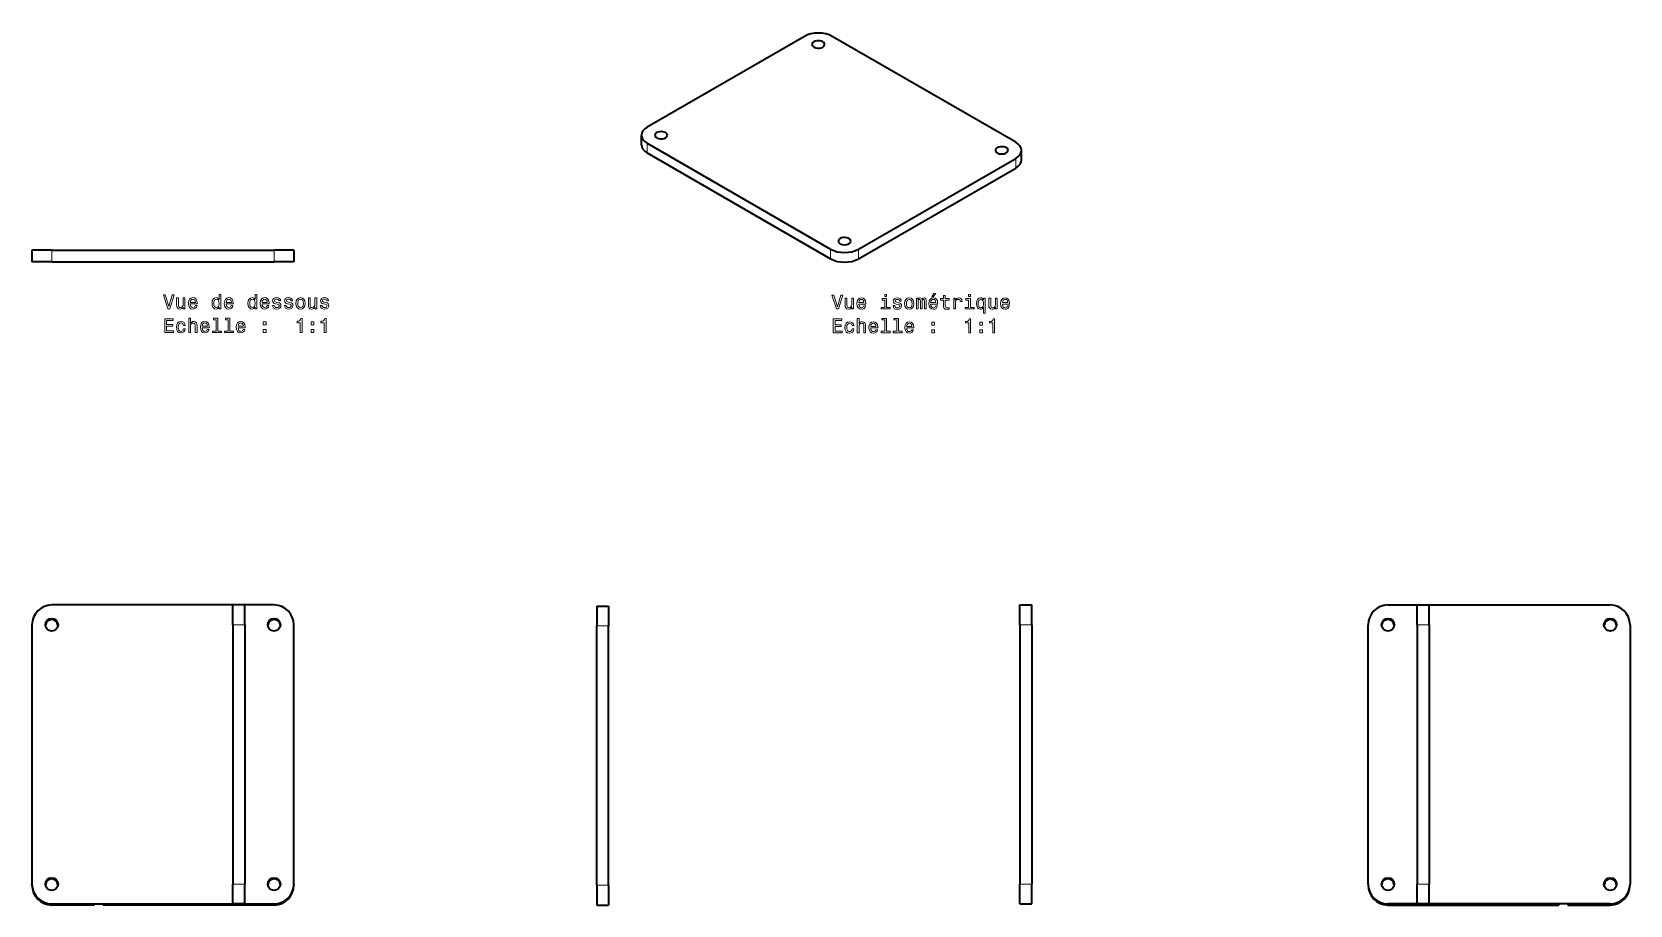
# Model space of a CAD drawing. Extents: x 46 to 852, y -144 to 729.
# Drawn here: x 434.7 to 839.9, y 262.8 to 484.2 of the extents above; entities that cross this region are included whole.
import ezdxf

# ---------------------------------------------------------------- set-up
doc = ezdxf.new("R2010")
doc.units = 0

msp = doc.modelspace()

# ---------------------------------------------------------------- linework, layer by layer
at = {"color": 7, "lineweight": 35}
for p, q in [((630.57, 483.03), (590.7, 460.01)), ((684.14, 456.18), (637.64, 483.03)), ((590.7, 455.93), (637.2, 429.08)), ((590.7, 453.48), (637.2, 426.63)), ((644.27, 429.08), (684.14, 452.1)), ((644.27, 426.63), (684.14, 449.65)), ((439.75, 428.84), (496.13, 428.84)), ((439.75, 425.84), (496.13, 425.84)), ((496.13, 338.86), (439.75, 338.86)), ((778.49, 338.86), (834.87, 338.86)), ((434.75, 333.86), (434.75, 268.1)), ((485.69, 333.86), (485.69, 268.1)), ((488.69, 333.86), (488.69, 268.1)), ((501.13, 268.1), (501.13, 333.86)), ((577.92, 267.79), (577.92, 333.55)), ((580.92, 267.79), (580.92, 333.55)), ((685.22, 333.86), (685.22, 268.1)), ((688.22, 333.86), (688.22, 268.1)), ((773.49, 268.1), (773.49, 333.86)), ((785.93, 333.86), (785.93, 268.1)), ((788.93, 333.86), (788.93, 268.1)), ((839.87, 333.86), (839.87, 268.1)), ((439.75, 263.1), (496.13, 263.1)), ((496.13, 262.79), (452.79, 262.79)), ((834.87, 263.1), (778.49, 263.1)), ((778.49, 262.79), (821.83, 262.79))]:
    msp.add_line(p, q, dxfattribs=at)
at = {"color": 7, "lineweight": 35, "ltscale": 0.061237}
for p, q in [((589.24, 455.52), (589.24, 457.97)), ((685.6, 451.69), (685.6, 454.14))]:
    msp.add_line(p, q, dxfattribs=at)
at = {"color": 7, "lineweight": 13, "ltscale": 0.061237}
for p, q in [((590.7, 455.93), (590.7, 453.48)), ((684.14, 452.1), (684.14, 449.65)), ((637.2, 429.08), (637.2, 426.63)), ((644.27, 429.08), (644.27, 426.63))]:
    msp.add_line(p, q, dxfattribs=at)
at = {"color": 7, "lineweight": 35, "ltscale": 0.075}
for p, q in [((434.75, 428.84), (434.75, 425.84)), ((501.13, 428.84), (501.13, 425.84)), ((488.69, 338.86), (485.69, 338.86)), ((577.92, 338.55), (580.92, 338.55)), ((685.22, 338.86), (688.22, 338.86)), ((785.93, 338.86), (788.93, 338.86)), ((488.69, 263.1), (485.69, 263.1)), ((577.92, 262.79), (580.92, 262.79)), ((685.22, 263.1), (688.22, 263.1)), ((785.93, 263.1), (788.93, 263.1))]:
    msp.add_line(p, q, dxfattribs=at)
at = {"color": 7, "lineweight": 35, "ltscale": 0.125}
for p, q in [((439.75, 428.84), (434.75, 428.84)), ((439.75, 425.84), (434.75, 425.84)), ((501.13, 428.84), (496.13, 428.84)), ((501.13, 425.84), (496.13, 425.84)), ((485.69, 333.86), (485.69, 338.86)), ((488.69, 333.86), (488.69, 338.86)), ((577.92, 338.55), (577.92, 333.55)), ((580.92, 338.55), (580.92, 333.55)), ((685.22, 333.86), (685.22, 338.86)), ((688.22, 333.86), (688.22, 338.86)), ((785.93, 333.86), (785.93, 338.86)), ((788.93, 333.86), (788.93, 338.86)), ((485.69, 263.1), (485.69, 268.1)), ((488.69, 263.1), (488.69, 268.1)), ((577.92, 267.79), (577.92, 262.79)), ((580.92, 267.79), (580.92, 262.79)), ((685.22, 263.1), (685.22, 268.1)), ((688.22, 263.1), (688.22, 268.1)), ((785.93, 263.1), (785.93, 268.1)), ((788.93, 263.1), (788.93, 268.1))]:
    msp.add_line(p, q, dxfattribs=at)
at = {"color": 7, "lineweight": 13, "ltscale": 0.075}
for p, q in [((439.75, 428.84), (439.75, 425.84)), ((496.13, 428.84), (496.13, 425.84)), ((488.69, 333.86), (485.69, 333.86)), ((577.92, 333.55), (580.92, 333.55)), ((685.22, 333.86), (688.22, 333.86)), ((785.93, 333.86), (788.93, 333.86)), ((488.69, 268.1), (485.69, 268.1)), ((577.92, 267.79), (580.92, 267.79)), ((685.22, 268.1), (688.22, 268.1)), ((785.93, 268.1), (788.93, 268.1))]:
    msp.add_line(p, q, dxfattribs=at)
at = {"color": 7, "lineweight": 35, "ltscale": 0.007772}
for p, q in [((434.75, 267.79), (434.75, 268.1)), ((452.79, 263.1), (452.79, 262.79))]:
    msp.add_line(p, q, dxfattribs=at)
at = {"color": 7, "lineweight": 35, "ltscale": 0.006809}
msp.add_line((501.13, 268.06), (501.13, 267.79), dxfattribs=at)
at = {"color": 7, "lineweight": 35, "ltscale": 0.007767}
for p, q in [((773.49, 268.1), (773.49, 267.79)), ((821.83, 263.1), (821.83, 262.79))]:
    msp.add_line(p, q, dxfattribs=at)
at = {"color": 7, "lineweight": 35, "ltscale": 0.007126}
msp.add_line((839.87, 267.79), (839.87, 268.07), dxfattribs=at)
at = {"color": 7, "lineweight": 35, "ltscale": 0.269374}
msp.add_line((450.52, 262.79), (439.75, 262.79), dxfattribs=at)
at = {"color": 7, "lineweight": 35, "ltscale": 0.007769}
for p, q in [((450.52, 262.79), (450.52, 263.1)), ((824.1, 263.1), (824.1, 262.79))]:
    msp.add_line(p, q, dxfattribs=at)
at = {"color": 7, "lineweight": 35, "ltscale": 0.269376}
msp.add_line((824.1, 262.79), (834.87, 262.79), dxfattribs=at)
at = {"color": 7, "lineweight": 13}
for points in [[(470.33, 417.49), (469.45, 414.51), (468.55, 417.49), (468.07, 417.49), (469.2, 413.99), (469.71, 413.99), (470.81, 417.49)], [(482.22, 414.41), (482.22, 413.99), (482.66, 413.99), (482.66, 417.61), (482.22, 417.61), (482.22, 416.28), (481.89, 416.66), (481.68, 416.76), (481.44, 416.79), (481.01, 416.69), (480.68, 416.41), (480.46, 415.95), (480.39, 415.34), (480.46, 414.73), (480.68, 414.27), (481.01, 413.99), (481.44, 413.89), (481.68, 413.93), (481.89, 414.02)], [(491.33, 414.41), (491.33, 413.99), (491.77, 413.99), (491.77, 417.61), (491.33, 417.61), (491.33, 416.28), (490.99, 416.66), (490.79, 416.76), (490.55, 416.79), (490.12, 416.69), (489.79, 416.41), (489.57, 415.95), (489.5, 415.34), (489.57, 414.73), (489.79, 414.27), (490.12, 413.99), (490.55, 413.89), (490.79, 413.93), (491, 414.02)], [(639.82, 417.43), (638.94, 414.45), (638.04, 417.43), (637.56, 417.43), (638.69, 413.93), (639.19, 413.93), (640.3, 417.43)], [(651.41, 417.55), (650.94, 417.55), (650.94, 417.04), (651.41, 417.04)], [(662.88, 417), (663.18, 417), (663.88, 417.86), (663.38, 417.86)], [(665.81, 416.17), (665.81, 414.81), (665.84, 414.37), (665.99, 414.07), (666.27, 413.89), (666.75, 413.83), (667.27, 413.86), (667.27, 414.24), (666.89, 414.21), (666.54, 414.25), (666.35, 414.38), (666.27, 414.59), (666.26, 414.89), (666.26, 416.17), (667.27, 416.17), (667.27, 416.54), (666.26, 416.54), (666.26, 417.34), (665.81, 417.34), (665.81, 416.54), (665.05, 416.54), (665.05, 416.17)], [(672.66, 417.55), (672.19, 417.55), (672.19, 417.04), (672.66, 417.04)], [(473.53, 416.7), (473.09, 416.7), (473.09, 415.13), (473.04, 414.77), (472.89, 414.51), (472.67, 414.35), (472.37, 414.29), (472.13, 414.33), (471.98, 414.46), (471.89, 414.66), (471.87, 414.96), (471.87, 416.7), (471.43, 416.7), (471.43, 414.91), (471.45, 414.56), (471.54, 414.26), (471.83, 413.99), (472.3, 413.89), (472.56, 413.93), (472.77, 414.02), (472.96, 414.17), (473.11, 414.4), (473.11, 413.99), (473.53, 413.99)], [(474.87, 415.21), (476.65, 415.21), (476.65, 415.42), (476.57, 416), (476.35, 416.43), (476, 416.7), (475.53, 416.79), (475.07, 416.69), (474.71, 416.41), (474.49, 415.95), (474.41, 415.34), (474.48, 414.72), (474.71, 414.27), (475.06, 413.99), (475.51, 413.89), (475.9, 413.96), (476.23, 414.13), (476.46, 414.4), (476.6, 414.76), (476.16, 414.76), (476.07, 414.56), (475.94, 414.41), (475.57, 414.29), (475.28, 414.35), (475.06, 414.52), (474.92, 414.81), (474.87, 415.2)], [(474.87, 415.59), (474.93, 415.93), (475.06, 416.19), (475.27, 416.35), (475.54, 416.4), (475.81, 416.35), (476.02, 416.19), (476.14, 415.93), (476.19, 415.59)], [(481.52, 416.39), (481.81, 416.32), (482.03, 416.13), (482.16, 415.8), (482.21, 415.34), (482.16, 414.88), (482.03, 414.56), (481.81, 414.36), (481.52, 414.29), (481.24, 414.36), (481.03, 414.56), (480.89, 414.89), (480.84, 415.34), (480.89, 415.79), (481.03, 416.12), (481.24, 416.32)], [(483.98, 415.21), (485.75, 415.21), (485.76, 415.42), (485.68, 416), (485.46, 416.43), (485.1, 416.7), (484.63, 416.79), (484.18, 416.69), (483.82, 416.41), (483.6, 415.95), (483.51, 415.34), (483.59, 414.72), (483.82, 414.27), (484.17, 413.99), (484.62, 413.89), (485.01, 413.96), (485.34, 414.13), (485.57, 414.4), (485.71, 414.76), (485.27, 414.76), (485.18, 414.56), (485.05, 414.41), (484.67, 414.29), (484.39, 414.35), (484.17, 414.52), (484.03, 414.81), (483.98, 415.2)], [(483.98, 415.59), (484.03, 415.93), (484.17, 416.19), (484.38, 416.35), (484.65, 416.4), (484.92, 416.35), (485.12, 416.19), (485.25, 415.93), (485.29, 415.59)], [(490.63, 416.39), (490.92, 416.32), (491.14, 416.13), (491.27, 415.8), (491.32, 415.34), (491.27, 414.88), (491.14, 414.56), (490.92, 414.36), (490.63, 414.29), (490.35, 414.36), (490.14, 414.56), (490, 414.89), (489.95, 415.34), (490, 415.79), (490.14, 416.12), (490.35, 416.32)], [(493.09, 415.21), (494.86, 415.21), (494.87, 415.42), (494.79, 416), (494.56, 416.43), (494.21, 416.7), (493.74, 416.79), (493.28, 416.69), (492.93, 416.41), (492.7, 415.95), (492.62, 415.34), (492.7, 414.72), (492.93, 414.27), (493.27, 413.99), (493.73, 413.89), (494.12, 413.96), (494.44, 414.13), (494.68, 414.4), (494.82, 414.76), (494.38, 414.76), (494.29, 414.56), (494.16, 414.41), (493.78, 414.29), (493.5, 414.35), (493.28, 414.52), (493.14, 414.81), (493.09, 415.2)], [(493.09, 415.59), (493.14, 415.93), (493.28, 416.19), (493.49, 416.35), (493.76, 416.4), (494.02, 416.35), (494.23, 416.19), (494.36, 415.93), (494.4, 415.59)], [(497.06, 415.57), (496.63, 415.67), (496.31, 415.78), (496.21, 416.02), (496.24, 416.19), (496.34, 416.31), (496.52, 416.38), (496.76, 416.41), (497, 416.38), (497.19, 416.29), (497.31, 416.16), (497.36, 415.97), (497.79, 415.97), (497.79, 415.98), (497.72, 416.31), (497.51, 416.57), (497.19, 416.73), (496.76, 416.79), (496.33, 416.73), (496.02, 416.56), (495.83, 416.32), (495.76, 416), (495.81, 415.7), (495.95, 415.49), (496.18, 415.34), (496.52, 415.23), (497.02, 415.11), (497.32, 414.99), (497.4, 414.88), (497.43, 414.73), (497.38, 414.55), (497.26, 414.41), (497.07, 414.31), (496.8, 414.28), (496.53, 414.31), (496.32, 414.42), (496.19, 414.59), (496.13, 414.83), (495.7, 414.83), (495.77, 414.43), (495.98, 414.13), (496.31, 413.96), (496.76, 413.89), (497.24, 413.96), (497.59, 414.13), (497.8, 414.42), (497.87, 414.78), (497.82, 415.1), (497.66, 415.32), (497.4, 415.46)], [(500.1, 415.57), (499.67, 415.67), (499.35, 415.78), (499.24, 416.02), (499.27, 416.19), (499.38, 416.31), (499.55, 416.38), (499.8, 416.41), (500.04, 416.38), (500.22, 416.29), (500.34, 416.16), (500.39, 415.97), (500.83, 415.97), (500.83, 415.98), (500.75, 416.31), (500.55, 416.57), (500.22, 416.73), (499.8, 416.79), (499.37, 416.73), (499.06, 416.56), (498.86, 416.32), (498.8, 416), (498.85, 415.7), (498.99, 415.49), (499.22, 415.34), (499.56, 415.23), (500.05, 415.11), (500.35, 414.99), (500.43, 414.88), (500.46, 414.73), (500.42, 414.55), (500.3, 414.41), (500.1, 414.31), (499.84, 414.28), (499.56, 414.31), (499.36, 414.42), (499.22, 414.59), (499.17, 414.83), (498.74, 414.83), (498.81, 414.43), (499.02, 414.13), (499.35, 413.96), (499.8, 413.89), (500.27, 413.96), (500.62, 414.13), (500.83, 414.42), (500.91, 414.78), (500.85, 415.1), (500.7, 415.32), (500.44, 415.46)], [(501.68, 415.34), (501.76, 414.72), (501.99, 414.27), (502.36, 413.99), (502.85, 413.89), (503.34, 413.99), (503.71, 414.26), (503.94, 414.72), (504.03, 415.34), (503.94, 415.95), (503.71, 416.41), (503.34, 416.69), (502.85, 416.79), (502.36, 416.69), (501.99, 416.41), (501.76, 415.95)], [(502.13, 415.34), (502.17, 415.8), (502.32, 416.13), (502.54, 416.33), (502.85, 416.4), (503.15, 416.33), (503.38, 416.13), (503.52, 415.8), (503.57, 415.34), (503.52, 414.88), (503.38, 414.55), (503.15, 414.35), (502.85, 414.28), (502.54, 414.35), (502.32, 414.55), (502.17, 414.88)], [(506.93, 416.7), (506.49, 416.7), (506.49, 415.13), (506.44, 414.77), (506.29, 414.51), (506.06, 414.35), (505.77, 414.29), (505.53, 414.33), (505.38, 414.46), (505.29, 414.66), (505.27, 414.96), (505.27, 416.7), (504.83, 416.7), (504.83, 414.91), (504.84, 414.56), (504.94, 414.26), (505.23, 413.99), (505.7, 413.89), (505.95, 413.93), (506.17, 414.02), (506.36, 414.17), (506.51, 414.4), (506.51, 413.99), (506.93, 413.99)], [(509.2, 415.57), (508.78, 415.67), (508.46, 415.78), (508.35, 416.02), (508.38, 416.19), (508.49, 416.31), (508.66, 416.38), (508.91, 416.41), (509.14, 416.38), (509.33, 416.29), (509.45, 416.16), (509.5, 415.97), (509.94, 415.97), (509.94, 415.98), (509.86, 416.31), (509.65, 416.57), (509.33, 416.73), (508.91, 416.79), (508.48, 416.73), (508.17, 416.56), (507.97, 416.32), (507.91, 416), (507.95, 415.7), (508.1, 415.49), (508.33, 415.34), (508.67, 415.23), (509.16, 415.11), (509.46, 414.99), (509.54, 414.88), (509.57, 414.73), (509.53, 414.55), (509.41, 414.41), (509.21, 414.31), (508.95, 414.28), (508.67, 414.31), (508.47, 414.42), (508.33, 414.59), (508.28, 414.83), (507.85, 414.83), (507.92, 414.43), (508.13, 414.13), (508.45, 413.96), (508.91, 413.89), (509.38, 413.96), (509.73, 414.13), (509.94, 414.42), (510.02, 414.78), (509.96, 415.1), (509.8, 415.32), (509.55, 415.46)], [(643.02, 416.64), (642.57, 416.64), (642.57, 415.07), (642.52, 414.71), (642.38, 414.45), (642.15, 414.29), (641.85, 414.24), (641.62, 414.28), (641.47, 414.4), (641.38, 414.6), (641.36, 414.9), (641.36, 416.64), (640.92, 416.64), (640.92, 414.86), (640.93, 414.5), (641.03, 414.2), (641.32, 413.93), (641.79, 413.83), (642.04, 413.87), (642.26, 413.96), (642.44, 414.11), (642.59, 414.34), (642.59, 413.93), (643.02, 413.93)], [(644.36, 415.15), (646.13, 415.15), (646.14, 415.36), (646.05, 415.94), (645.83, 416.37), (645.48, 416.64), (645.01, 416.73), (644.55, 416.63), (644.2, 416.35), (643.97, 415.89), (643.89, 415.28), (643.97, 414.66), (644.19, 414.21), (644.54, 413.93), (645, 413.83), (645.39, 413.9), (645.71, 414.07), (645.95, 414.34), (646.08, 414.7), (645.65, 414.7), (645.56, 414.5), (645.42, 414.35), (645.05, 414.23), (644.76, 414.29), (644.55, 414.46), (644.41, 414.75), (644.36, 415.14)], [(644.36, 415.53), (644.41, 415.87), (644.55, 416.13), (644.75, 416.29), (645.03, 416.34), (645.29, 416.29), (645.5, 416.13), (645.63, 415.87), (645.67, 415.53)], [(651.4, 414.3), (651.4, 416.54), (650.26, 416.54), (650.26, 416.17), (650.95, 416.17), (650.95, 414.3), (650.04, 414.3), (650.04, 413.93), (652.31, 413.93), (652.31, 414.3)], [(654.4, 415.51), (653.97, 415.61), (653.65, 415.72), (653.55, 415.96), (653.58, 416.13), (653.68, 416.25), (653.86, 416.32), (654.1, 416.35), (654.34, 416.32), (654.53, 416.23), (654.65, 416.1), (654.7, 415.91), (655.13, 415.91), (655.13, 415.92), (655.06, 416.25), (654.85, 416.51), (654.53, 416.67), (654.1, 416.73), (653.67, 416.67), (653.36, 416.5), (653.17, 416.26), (653.11, 415.94), (653.15, 415.64), (653.29, 415.43), (653.52, 415.28), (653.86, 415.17), (654.36, 415.05), (654.66, 414.93), (654.74, 414.83), (654.77, 414.67), (654.72, 414.49), (654.6, 414.35), (654.41, 414.26), (654.14, 414.23), (653.87, 414.26), (653.66, 414.36), (653.53, 414.53), (653.47, 414.77), (653.04, 414.77), (653.12, 414.37), (653.32, 414.07), (653.65, 413.9), (654.1, 413.83), (654.58, 413.9), (654.93, 414.07), (655.14, 414.36), (655.21, 414.72), (655.16, 415.04), (655, 415.26), (654.74, 415.4)], [(655.98, 415.28), (656.06, 414.66), (656.29, 414.21), (656.66, 413.93), (657.15, 413.83), (657.64, 413.93), (658.01, 414.2), (658.24, 414.66), (658.33, 415.28), (658.24, 415.89), (658.01, 416.35), (657.64, 416.63), (657.15, 416.73), (656.66, 416.63), (656.29, 416.35), (656.06, 415.89)], [(656.43, 415.28), (656.48, 415.74), (656.62, 416.07), (656.85, 416.27), (657.15, 416.34), (657.46, 416.27), (657.68, 416.07), (657.83, 415.74), (657.88, 415.28), (657.83, 414.83), (657.68, 414.49), (657.46, 414.29), (657.15, 414.23), (656.85, 414.29), (656.62, 414.49), (656.48, 414.83)], [(658.97, 413.93), (659.38, 413.93), (659.38, 415.74), (659.4, 416.01), (659.48, 416.21), (659.6, 416.32), (659.75, 416.37), (659.87, 416.33), (659.95, 416.23), (659.99, 416.06), (660, 415.83), (660, 413.93), (660.39, 413.93), (660.39, 415.74), (660.41, 416.01), (660.49, 416.2), (660.61, 416.32), (660.76, 416.37), (660.88, 416.33), (660.96, 416.23), (661.01, 415.83), (661.01, 413.93), (661.42, 413.93), (661.42, 415.8), (661.4, 416.19), (661.32, 416.48), (661.15, 416.67), (660.89, 416.73), (660.58, 416.63), (660.35, 416.34), (660.16, 416.63), (659.85, 416.73), (659.56, 416.63), (659.36, 416.35), (659.36, 416.64), (658.97, 416.64)], [(662.57, 415.15), (664.35, 415.15), (664.35, 415.36), (664.27, 415.94), (664.05, 416.37), (663.7, 416.64), (663.23, 416.73), (662.77, 416.63), (662.41, 416.35), (662.19, 415.89), (662.11, 415.28), (662.18, 414.66), (662.41, 414.21), (662.76, 413.93), (663.21, 413.83), (663.61, 413.9), (663.93, 414.07), (664.16, 414.34), (664.3, 414.7), (663.86, 414.7), (663.77, 414.5), (663.64, 414.35), (663.27, 414.23), (662.98, 414.29), (662.76, 414.46), (662.62, 414.75), (662.57, 415.14)], [(662.57, 415.53), (662.63, 415.87), (662.76, 416.13), (662.97, 416.29), (663.24, 416.34), (663.51, 416.29), (663.72, 416.13), (663.84, 415.87), (663.89, 415.53)], [(668.42, 413.93), (668.87, 413.93), (668.87, 415.48), (668.91, 415.85), (669.05, 416.12), (669.27, 416.28), (669.57, 416.33), (669.79, 416.3), (669.95, 416.2), (670.06, 416.03), (670.09, 415.79), (670.54, 415.79), (670.48, 416.2), (670.31, 416.49), (670.04, 416.67), (669.66, 416.73), (669.4, 416.69), (669.18, 416.59), (668.98, 416.42), (668.82, 416.19), (668.82, 416.64), (668.42, 416.64)], [(672.65, 414.3), (672.65, 416.54), (671.51, 416.54), (671.51, 416.17), (672.2, 416.17), (672.2, 414.3), (671.3, 414.3), (671.3, 413.93), (673.57, 413.93), (673.57, 414.3)], [(675.99, 416.22), (675.83, 416.44), (675.66, 416.61), (675.45, 416.7), (675.21, 416.73), (674.79, 416.63), (674.45, 416.35), (674.24, 415.89), (674.16, 415.28), (674.24, 414.67), (674.45, 414.21), (674.79, 413.93), (675.21, 413.83), (675.45, 413.86), (675.65, 413.95), (675.83, 414.1), (675.99, 414.34), (675.99, 412.88), (676.43, 412.88), (676.43, 416.64), (675.99, 416.64)], [(674.61, 415.28), (674.66, 415.73), (674.8, 416.06), (675.01, 416.26), (675.29, 416.33), (675.58, 416.26), (675.8, 416.07), (675.94, 415.74), (675.99, 415.28), (675.94, 414.83), (675.8, 414.5), (675.58, 414.3), (675.29, 414.23), (675.01, 414.3), (674.8, 414.5), (674.66, 414.83)], [(679.45, 416.64), (679.01, 416.64), (679.01, 415.07), (678.96, 414.71), (678.81, 414.45), (678.58, 414.29), (678.29, 414.24), (678.05, 414.28), (677.9, 414.4), (677.81, 414.6), (677.79, 414.9), (677.79, 416.64), (677.35, 416.64), (677.35, 414.86), (677.36, 414.5), (677.46, 414.2), (677.75, 413.93), (678.22, 413.83), (678.47, 413.87), (678.69, 413.96), (678.88, 414.11), (679.03, 414.34), (679.03, 413.93), (679.45, 413.93)], [(680.79, 415.15), (682.56, 415.15), (682.57, 415.36), (682.49, 415.94), (682.26, 416.37), (681.91, 416.64), (681.44, 416.73), (680.98, 416.63), (680.63, 416.35), (680.4, 415.89), (680.32, 415.28), (680.4, 414.66), (680.63, 414.21), (680.97, 413.93), (681.43, 413.83), (681.82, 413.9), (682.14, 414.07), (682.38, 414.34), (682.52, 414.7), (682.08, 414.7), (681.99, 414.5), (681.86, 414.35), (681.48, 414.23), (681.2, 414.29), (680.98, 414.46), (680.84, 414.75), (680.79, 415.14)], [(680.79, 415.53), (680.84, 415.87), (680.98, 416.13), (681.19, 416.29), (681.46, 416.34), (681.73, 416.29), (681.93, 416.13), (682.06, 415.87), (682.1, 415.53)], [(468.39, 407.94), (470.61, 407.94), (470.61, 408.36), (468.86, 408.36), (468.86, 409.55), (470.42, 409.55), (470.42, 409.97), (468.86, 409.97), (468.86, 411.02), (470.57, 411.02), (470.57, 411.44), (468.39, 411.44)], [(473.17, 409.75), (473.61, 409.75), (473.52, 410.15), (473.3, 410.47), (472.96, 410.67), (472.53, 410.74), (472.04, 410.64), (471.67, 410.36), (471.44, 409.9), (471.36, 409.29), (471.44, 408.68), (471.66, 408.22), (472.02, 407.94), (472.51, 407.84), (472.94, 407.92), (473.28, 408.13), (473.51, 408.46), (473.61, 408.91), (473.19, 408.91), (473.12, 408.63), (472.97, 408.41), (472.77, 408.28), (472.53, 408.24), (472.22, 408.31), (472, 408.51), (471.86, 408.84), (471.81, 409.3), (471.86, 409.76), (472, 410.08), (472.23, 410.29), (472.53, 410.36), (472.79, 410.31), (472.98, 410.19), (473.12, 410)], [(474.48, 407.94), (474.93, 407.94), (474.93, 409.5), (474.97, 409.86), (475.12, 410.12), (475.34, 410.29), (475.65, 410.35), (475.89, 410.3), (476.04, 410.16), (476.12, 409.93), (476.14, 409.63), (476.14, 407.94), (476.59, 407.94), (476.59, 409.72), (476.57, 410.08), (476.47, 410.38), (476.18, 410.65), (475.71, 410.74), (475.46, 410.71), (475.24, 410.61), (475.06, 410.46), (474.93, 410.25), (474.93, 411.56), (474.48, 411.56)], [(477.91, 409.17), (479.68, 409.17), (479.69, 409.37), (479.61, 409.95), (479.38, 410.39), (479.03, 410.65), (478.56, 410.74), (478.1, 410.64), (477.75, 410.36), (477.52, 409.9), (477.44, 409.3), (477.52, 408.68), (477.75, 408.22), (478.09, 407.94), (478.55, 407.84), (478.94, 407.91), (479.26, 408.08), (479.5, 408.35), (479.64, 408.72), (479.2, 408.72), (479.11, 408.52), (478.98, 408.36), (478.6, 408.24), (478.32, 408.3), (478.1, 408.47), (477.96, 408.76), (477.91, 409.15)], [(477.91, 409.54), (477.96, 409.89), (478.1, 410.14), (478.3, 410.3), (478.58, 410.36), (478.84, 410.3), (479.05, 410.14), (479.18, 409.89), (479.22, 409.54)], [(481.44, 411.19), (481.44, 408.31), (480.52, 408.31), (480.52, 407.94), (482.79, 407.94), (482.79, 408.31), (481.88, 408.31), (481.88, 411.56), (480.74, 411.56), (480.74, 411.19)], [(484.47, 411.19), (484.47, 408.31), (483.56, 408.31), (483.56, 407.94), (485.82, 407.94), (485.82, 408.31), (484.92, 408.31), (484.92, 411.56), (483.78, 411.56), (483.78, 411.19)], [(487.01, 409.17), (488.79, 409.17), (488.79, 409.37), (488.71, 409.95), (488.49, 410.39), (488.14, 410.65), (487.67, 410.74), (487.21, 410.64), (486.86, 410.36), (486.63, 409.9), (486.55, 409.3), (486.63, 408.68), (486.85, 408.22), (487.2, 407.94), (487.66, 407.84), (488.05, 407.91), (488.37, 408.08), (488.61, 408.35), (488.74, 408.72), (488.31, 408.72), (488.21, 408.52), (488.08, 408.36), (487.71, 408.24), (487.42, 408.3), (487.21, 408.47), (487.07, 408.76), (487.01, 409.15)], [(487.01, 409.54), (487.07, 409.89), (487.21, 410.14), (487.41, 410.3), (487.69, 410.36), (487.95, 410.3), (488.16, 410.14), (488.29, 409.89), (488.33, 409.54)], [(493.39, 409.9), (494.09, 409.9), (494.09, 410.65), (493.39, 410.65)], [(502.76, 407.94), (503.22, 407.94), (503.22, 411.47), (502.88, 411.47), (502.78, 411.16), (502.6, 410.95), (502.33, 410.83), (501.94, 410.79), (501.94, 410.43), (502.76, 410.43)], [(505.54, 409.9), (506.23, 409.9), (506.23, 410.65), (505.54, 410.65)], [(508.83, 407.94), (509.29, 407.94), (509.29, 411.47), (508.95, 411.47), (508.86, 411.16), (508.68, 410.95), (508.4, 410.83), (508.01, 410.79), (508.01, 410.43), (508.83, 410.43)], [(637.88, 407.88), (640.1, 407.88), (640.1, 408.3), (638.34, 408.3), (638.34, 409.49), (639.91, 409.49), (639.91, 409.91), (638.34, 409.91), (638.34, 410.96), (640.06, 410.96), (640.06, 411.38), (637.88, 411.38)], [(642.66, 409.69), (643.09, 409.69), (643, 410.09), (642.79, 410.41), (642.45, 410.61), (642.01, 410.68), (641.53, 410.58), (641.16, 410.3), (640.93, 409.84), (640.84, 409.23), (640.92, 408.62), (641.15, 408.16), (641.51, 407.88), (641.99, 407.78), (642.43, 407.86), (642.77, 408.07), (643, 408.41), (643.1, 408.85), (642.68, 408.85), (642.6, 408.57), (642.46, 408.35), (642.26, 408.22), (642.01, 408.18), (641.7, 408.25), (641.48, 408.45), (641.34, 408.78), (641.3, 409.24), (641.34, 409.7), (641.49, 410.02), (641.71, 410.23), (642.01, 410.3), (642.27, 410.25), (642.47, 410.13), (642.6, 409.94)], [(643.97, 407.88), (644.41, 407.88), (644.41, 409.44), (644.46, 409.8), (644.6, 410.06), (644.83, 410.23), (645.13, 410.29), (645.37, 410.24), (645.53, 410.1), (645.6, 409.87), (645.63, 409.57), (645.63, 407.88), (646.07, 407.88), (646.07, 409.66), (646.05, 410.02), (645.96, 410.32), (645.66, 410.59), (645.2, 410.68), (644.95, 410.65), (644.73, 410.55), (644.55, 410.4), (644.41, 410.2), (644.41, 411.5), (643.97, 411.5)], [(647.39, 409.11), (649.17, 409.11), (649.17, 409.31), (649.09, 409.89), (648.87, 410.33), (648.52, 410.59), (648.05, 410.68), (647.59, 410.58), (647.23, 410.3), (647.01, 409.84), (646.93, 409.24), (647, 408.62), (647.23, 408.16), (647.58, 407.88), (648.03, 407.78), (648.42, 407.85), (648.75, 408.02), (648.98, 408.29), (649.12, 408.66), (648.68, 408.66), (648.59, 408.46), (648.46, 408.3), (648.09, 408.18), (647.8, 408.24), (647.58, 408.42), (647.44, 408.7), (647.39, 409.09)], [(647.39, 409.48), (647.45, 409.83), (647.58, 410.08), (647.79, 410.24), (648.06, 410.3), (648.33, 410.24), (648.54, 410.08), (648.66, 409.83), (648.71, 409.48)], [(650.92, 411.13), (650.92, 408.25), (650.01, 408.25), (650.01, 407.88), (652.27, 407.88), (652.27, 408.25), (651.37, 408.25), (651.37, 411.5), (650.23, 411.5), (650.23, 411.13)], [(653.96, 411.13), (653.96, 408.25), (653.04, 408.25), (653.04, 407.88), (655.31, 407.88), (655.31, 408.25), (654.4, 408.25), (654.4, 411.5), (653.26, 411.5), (653.26, 411.13)], [(656.5, 409.11), (658.27, 409.11), (658.28, 409.31), (658.2, 409.89), (657.98, 410.33), (657.62, 410.59), (657.15, 410.68), (656.7, 410.58), (656.34, 410.3), (656.12, 409.84), (656.04, 409.24), (656.11, 408.62), (656.34, 408.16), (656.69, 407.88), (657.14, 407.78), (657.53, 407.85), (657.86, 408.02), (658.09, 408.29), (658.23, 408.66), (657.79, 408.66), (657.7, 408.46), (657.57, 408.3), (657.2, 408.18), (656.91, 408.24), (656.69, 408.42), (656.55, 408.7), (656.5, 409.09)], [(656.5, 409.48), (656.55, 409.83), (656.69, 410.08), (656.9, 410.24), (657.17, 410.3), (657.44, 410.24), (657.64, 410.08), (657.77, 409.83), (657.82, 409.48)], [(662.88, 409.84), (663.57, 409.84), (663.57, 410.59), (662.88, 410.59)], [(672.24, 407.88), (672.7, 407.88), (672.7, 411.41), (672.36, 411.41), (672.27, 411.1), (672.09, 410.89), (671.81, 410.77), (671.43, 410.73), (671.43, 410.37), (672.24, 410.37)], [(675.02, 409.84), (675.72, 409.84), (675.72, 410.59), (675.02, 410.59)], [(678.32, 407.88), (678.78, 407.88), (678.78, 411.41), (678.43, 411.41), (678.34, 411.1), (678.16, 410.89), (677.88, 410.77), (677.5, 410.73), (677.5, 410.37), (678.32, 410.37)], [(493.39, 407.94), (494.09, 407.94), (494.09, 408.69), (493.39, 408.69)], [(505.54, 407.94), (506.23, 407.94), (506.23, 408.69), (505.54, 408.69)], [(662.88, 407.88), (663.57, 407.88), (663.57, 408.63), (662.88, 408.63)], [(675.02, 407.88), (675.72, 407.88), (675.72, 408.63), (675.02, 408.63)]]:
    msp.add_lwpolyline(points, close=True, dxfattribs=at)
at = {"color": 7, "lineweight": 35}
msp.add_lwpolyline([(497.65, 268.57), (497.48, 268.86), (497.27, 269.09), (497.02, 269.28), (496.75, 269.42), (496.46, 269.5), (496.14, 269.53)], dxfattribs=at)
for centre in [(439.75, 333.86), (496.13, 333.86), (778.49, 333.86), (834.87, 333.86), (439.75, 268.1), (496.13, 268.1), (778.49, 268.1), (834.87, 268.1)]:
    msp.add_circle(centre, 1.6, dxfattribs=at)
for centre, radius, start, end in [((439.75, 333.86), 5, 90, 180), ((496.13, 333.86), 5, 0, 90), ((778.49, 333.86), 5, 90, 180), ((834.87, 333.86), 5, 0, 90), ((439.75, 333.55), 5, 179.683, 180), ((439.75, 333.55), 1.6, 5.5482, 174.3972), ((496.13, 333.55), 1.6, 5.5482, 174.3972), ((778.49, 333.55), 5, 179.7062, 180), ((778.49, 333.55), 1.6, 5.5596, 174.4162), ((834.87, 333.55), 1.6, 5.5596, 174.4162), ((439.75, 268.1), 5, 180, 270), ((439.75, 267.79), 5, 180, 270), ((439.75, 267.79), 1.6, 5.5482, 174.3972), ((496.13, 267.79), 1.6, 5.5601, 174.4116), ((496.14, 267.78), 1.75, 89.9689, 149.4263), ((496.13, 268.1), 5, 270, 360), ((496.13, 267.79), 5, 270, 360), ((778.49, 268.1), 5, 180, 270), ((778.49, 267.79), 5, 180, 270), ((778.49, 267.79), 1.6, 5.5596, 174.4162), ((834.87, 267.79), 1.6, 5.5596, 174.4162), ((834.87, 268.1), 5, 270, 360), ((834.87, 267.79), 5, 270, 360)]:
    msp.add_arc(centre, radius, start, end, dxfattribs=at)
for centre, major_axis, start_param, end_param in [((634.1, 480.98), (5, 0), 0.785398, 2.356194), ((634.1, 480.98), (1.6, 0), 0, 3.141593), ((634.1, 480.98), (1.6, 0), 3.141593, 5.497787), ((634.1, 480.98), (1.6, 0), 5.497787, 6.283185), ((594.24, 457.97), (5, 0), 2.356194, 3.141593), ((594.24, 457.97), (5, 0), 3.141593, 3.926991), ((594.24, 457.97), (1.6, 0), 6.283185, 9.424778), ((594.24, 457.97), (1.6, 0), 3.141593, 5.497787), ((594.24, 457.97), (1.6, 0), 5.497787, 6.283185), ((594.24, 455.52), (5, 0), 3.141593, 3.926991), ((680.6, 454.14), (1.6, 0), 2.356194, 3.141593), ((680.6, 454.14), (1.6, 0), 3.141593, 6.283185), ((680.6, 454.14), (1.6, 0), 0, 2.356194), ((680.6, 454.14), (5, 0), 6.283185, 7.068583), ((680.6, 454.14), (5, 0), 5.497787, 6.283185), ((680.6, 451.69), (5, 0), 5.497787, 6.283185), ((640.74, 431.12), (1.6, 0), 2.356194, 3.141593), ((640.74, 431.12), (1.6, 0), 3.141593, 6.283185), ((640.74, 431.12), (1.6, 0), 0, 2.356194), ((640.74, 431.12), (5, 0), 3.926991, 5.497787), ((640.74, 428.67), (5, 0), 3.926991, 5.497787)]:
    msp.add_ellipse(centre, major_axis=major_axis, ratio=0.57735, start_param=start_param, end_param=end_param, dxfattribs=at)

doc.saveas('drawing.dxf')
